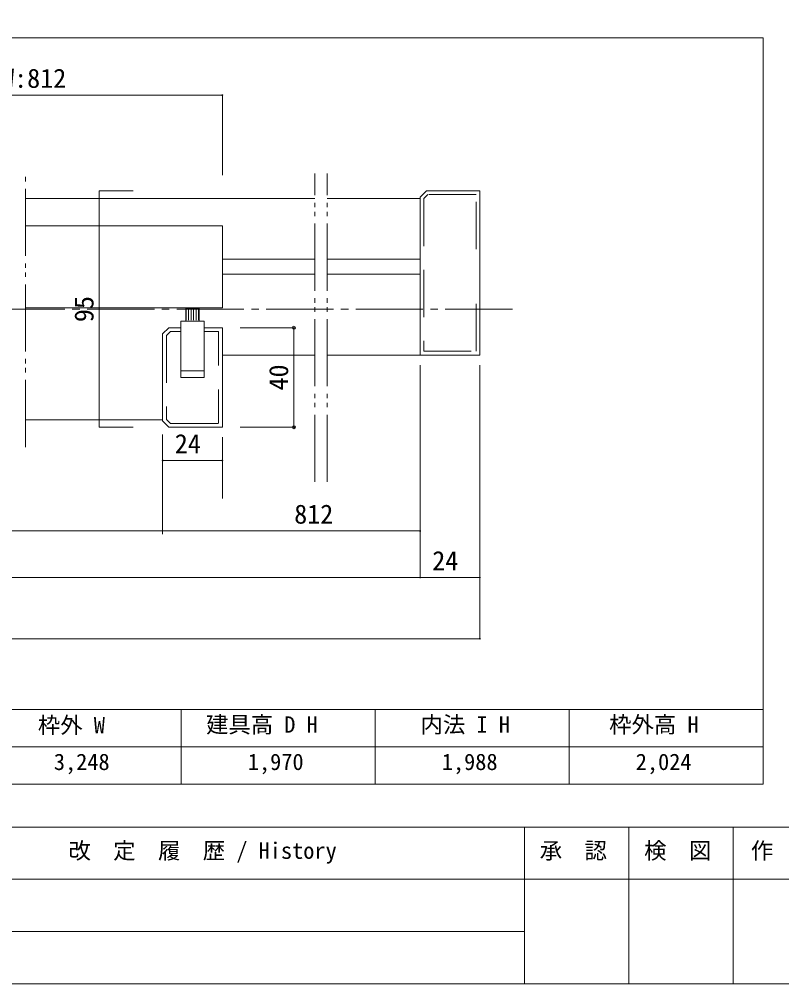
# Model space of a CAD drawing. Units: millimetres on the paper, enlarged 10 times, with parts at other scales. Extents: x -1985 to 2015, y -1370 to 1400.
# Drawn here: x -602 to 420, y -1370 to -78 of the extents above; entities that cross this region are included whole.
import ezdxf
from ezdxf.enums import TextEntityAlignment as Align

# ---------------------------------------------------------------- set-up
doc = ezdxf.new("R2010")
doc.units = ezdxf.units.MM
doc.header["$LTSCALE"] = 10
doc.header["$PDMODE"] = 32
doc.header["$PDSIZE"] = 4
for name, pattern in [('CHAIN2', [12, 9, -1, 1, -1]), ('DOUBLE_CHAIN2', [12.8, 9, -1, 0.6, -0.6, 0.6, -1]), ('USER2', [9.525, 6.35, -3.175])]:
    doc.linetypes.add(name, pattern=pattern)
doc.layers.add('1-1_0', color=7, linetype='Continuous', lineweight=20)
doc.layers.add('2-0', color=7, linetype='Continuous', lineweight=20)
doc.styles.add('ＭＳ ゴシック', font='')
doc.styles.get('ＭＳ ゴシック').set_extended_font_data('MS Gothic')

msp = doc.modelspace()

# ---------------------------------------------------------------- linework, layer by layer
at = {"layer": '1-1_0'}
for p, q in [((395, -102.5), (-1935, -102.5)), ((395, -102.5), (-1935, -102.5)), ((395, -1002.5), (395, -102.5)), ((395, -1002.5), (-1935, -1002.5)), ((395, -1002.5), (-1935, -1002.5)), ((-385, -1002.5), (-385, -1102.5)), ((-125, -1002.5), (-125, -1102.5)), ((135, -1002.5), (135, -1102.5)), ((395, -1002.5), (395, -1102.5)), ((395, -1052.5), (-1935, -1052.5)), ((395, -1102.5), (-1935, -1102.5)), ((2015, -1160), (-1985, -1160)), ((75, -1160), (75, -1370)), ((215, -1160), (215, -1370)), ((355, -1160), (355, -1370)), ((2015, -1230), (-1175, -1230)), ((75, -1300), (-1175, -1300))]:
    msp.add_line(p, q, dxfattribs=at)
msp.add_lwpolyline([(-1985, -1370), (2015, -1370), (2015, 1400), (-1985, 1400)], close=True, dxfattribs=at)
at = {"layer": '2-0', "color": 4, "lineweight": 9}
for p, q in [((-770, -179.12), (-329.82, -179.12)), ((-329.82, -286.3), (-329.82, -179.12)), ((-494.76, -307.48), (-449.3, -307.48)), ((-494.76, -307.48), (-494.76, -624.15)), ((-233.88, -490.82), (-305.9, -490.82)), ((-233.88, -624.15), (-233.88, -490.82)), ((-64.69, -540.82), (-64.69, -767.42)), ((-64.69, -540.82), (-64.69, -825.61)), ((-64.69, -540.82), (-64.69, -825.61)), ((15.31, -540.82), (15.31, -907.62)), ((15.31, -567.6), (15.31, -829.78)), ((-494.76, -624.15), (-449.3, -624.15)), ((-233.88, -624.15), (-305.9, -624.15)), ((-409.82, -634.15), (-409.82, -767.42)), ((-409.82, -634.15), (-409.82, -767.42)), ((-329.82, -637.48), (-329.82, -719.67)), ((-329.82, -637.48), (-329.82, -719.67)), ((-409.82, -668.84), (-329.82, -668.84)), ((-330.34, -668.84), (-409.3, -668.84)), ((-329.82, -763.26), (-64.69, -763.26)), ((-64.69, -825.61), (-1475.31, -825.61)), ((15.31, -825.61), (-64.69, -825.61)), ((-833.33, -907.62), (15.31, -907.62))]:
    msp.add_line(p, q, dxfattribs=at)
at = {"layer": '2-0', "linetype": 'DOUBLE_CHAIN2'}
for p, q in [((-593.67, -650.73), (-593.67, -283.95)), ((-205.84, -697.39), (-205.84, -283.95)), ((-189.18, -697.39), (-189.18, -283.95))]:
    msp.add_line(p, q, dxfattribs=at)
at = {"layer": '2-0'}
for p, q in [((-64.69, -315.82), (-56.35, -307.48)), ((-593.67, -317.48), (-205.84, -317.48)), ((-416.9, -317.48), (-458.56, -317.48)), ((-189.18, -317.48), (-64.69, -317.48)), ((-64.69, -315.82), (-64.69, -527.48)), ((-593.67, -354.15), (-453.87, -354.15)), ((-593.67, -354.15), (-329.82, -354.15)), ((-414.82, -354.15), (-458.56, -354.15)), ((-416.9, -354.15), (-458.56, -354.15)), ((-329.82, -464.15), (-329.82, -354.15)), ((-329.82, -399.15), (-205.84, -399.15)), ((-189.18, -399.15), (-64.69, -399.15)), ((-329.82, -419.15), (-205.84, -419.15)), ((-189.18, -419.15), (-64.69, -419.15)), ((-593.67, -464.15), (-329.82, -464.15)), ((-414.82, -464.15), (-458.56, -464.15)), ((-414.82, -464.15), (-458.56, -464.15)), ((-378.31, -480.82), (-378.31, -465.25)), ((-374.98, -480.82), (-374.98, -465.25)), ((-371.65, -480.82), (-371.65, -465.25)), ((-368.31, -480.82), (-368.31, -465.25)), ((-364.98, -480.82), (-364.98, -465.25)), ((-361.65, -480.82), (-361.65, -465.25)), ((-409.82, -499.15), (-401.49, -490.82)), ((-385.65, -490.82), (-401.49, -490.82)), ((-385.65, -490.82), (-401.49, -490.82)), ((-385.65, -482.05), (-385.65, -548.71)), ((-385.65, -482.05), (-353.99, -482.05)), ((-385.65, -490.82), (-385.65, -557.48)), ((-353.99, -548.71), (-353.99, -482.05)), ((-353.99, -557.48), (-353.99, -490.82)), ((-329.82, -490.82), (-353.99, -490.82)), ((-329.82, -624.15), (-329.82, -490.82)), ((-409.82, -499.15), (-409.82, -615.82)), ((-329.82, -527.48), (-205.84, -527.48)), ((-189.18, -527.48), (-64.69, -527.48)), ((-64.69, -527.48), (15.31, -527.48)), ((-353.99, -548.71), (-385.65, -548.71)), ((-353.99, -557.48), (-385.65, -557.48)), ((-593.67, -614.15), (-409.82, -614.15)), ((-409.82, -615.82), (-401.49, -624.15)), ((-401.49, -624.15), (-329.82, -624.15))]:
    msp.add_line(p, q, dxfattribs=at)
at = {"layer": '2-0', "color": 4, "linetype": 'CHAIN2', "lineweight": 9}
msp.add_line((59.08, -465.82), (-1651.35, -465.82), dxfattribs=at)
at = {"layer": '2-0', "linetype": 'USER2'}
for p, q in [((-334.82, -495.82), (-353.99, -495.82)), ((-334.82, -541.48), (-334.82, -495.82))]:
    msp.add_line(p, q, dxfattribs=at)
at = {"layer": '2-0'}
for points in [[(15.31, -527.48), (15.31, -307.48), (-56.35, -307.48)], [(-378.88, -482.05), (-378.88, -465.25), (-360.77, -465.25), (-360.77, -482.05)]]:
    msp.add_lwpolyline(points, dxfattribs=at)
at = {"layer": '2-0', "linetype": 'USER2'}
for points in [[(10.31, -385.48), (10.31, -312.48), (-54.28, -312.48), (-59.69, -317.89), (-59.69, -522.48)], [(-59.69, -522.48), (10.31, -522.48), (10.31, -432.82)], [(-385.65, -495.82), (-399.42, -495.82), (-404.82, -501.22)], [(-404.82, -501.22), (-404.82, -613.75), (-399.42, -619.15), (-334.82, -619.15), (-334.82, -573.48)]]:
    msp.add_lwpolyline(points, dxfattribs=at)
at = {"layer": '2-0', "color": 4, "lineweight": 9}
msp.add_lwpolyline([(-1130.18, -763.26), (-409.82, -763.26), (-329.82, -763.26)], dxfattribs=at)
for centre, start, end in [((-329.82, -179.12), 0, 180), ((-329.82, -179.12), 180, 0), ((-409.82, -668.84), 0, 180), ((-409.82, -668.84), 0, 180), ((-409.82, -668.84), 180, 0), ((-409.82, -668.84), 180, 0), ((-329.82, -668.84), 0, 180), ((-329.82, -668.84), 0, 180), ((-329.82, -668.84), 180, 0), ((-329.82, -668.84), 180, 0), ((-64.69, -763.26), 0, 180), ((-64.69, -763.26), 180, 0), ((-64.69, -825.61), 0, 180), ((-64.69, -825.61), 0, 180), ((-64.69, -825.61), 180, 0), ((-64.69, -825.61), 180, 0), ((15.31, -825.61), 0, 180), ((15.31, -825.61), 180, 0), ((15.31, -907.62), 0, 180), ((15.31, -907.62), 180, 0)]:
    msp.add_arc(centre, 0.521, start, end, dxfattribs=at)
at = {"layer": '2-0', "color": 4}
for p in [(-233.88, -490.82), (-233.88, -624.15)]:
    msp.add_point(p, dxfattribs=at)

# ---------------------------------------------------------------- texts
at = {"layer": '1-1_0', "style": 'ＭＳ ゴシック'}
for s, p in [('枠外 W', (-577.08, -1041.02)), ('建具高 D H', (-351.7, -1040.24)), ('内法 I H', (-64.13, -1040.24)), ('枠外高 H', (188.69, -1040.24)), ('3,248', (-555.67, -1090.25)), ('1,970', (-295.67, -1090.25)), ('1,988', (-35.67, -1090.25)), ('2,024', (224.33, -1090.25)), ('改\u3000定\u3000履\u3000歴 / History', (-536.02, -1209.21)), ('承\u3000認', (95.74, -1209.21)), ('検\u3000図', (235.6, -1209.21)), ('作\u3000成', (378.67, -1209.21))]:
    msp.add_text(s, height=21.99, dxfattribs=at).set_placement(p, align=Align.BOTTOM_LEFT)
at = {"layer": '2-0', "style": 'ＭＳ ゴシック'}
for s, p in [('DW:812', (-643.79, -177.04)), ('24', (-393.54, -666.76)), ('812', (-233.47, -761.17)), ('24', (-48.41, -823.53))]:
    msp.add_text(s, height=25.66, dxfattribs=at).set_placement(p, align=Align.BOTTOM_LEFT)
for s, p in [('95', (-494.76, -483.32)), ('40', (-233.88, -574.98))]:
    msp.add_text(s, height=25.66, rotation=90, dxfattribs=at).set_placement(p, align=Align.BOTTOM_LEFT)

doc.saveas('drawing.dxf')
